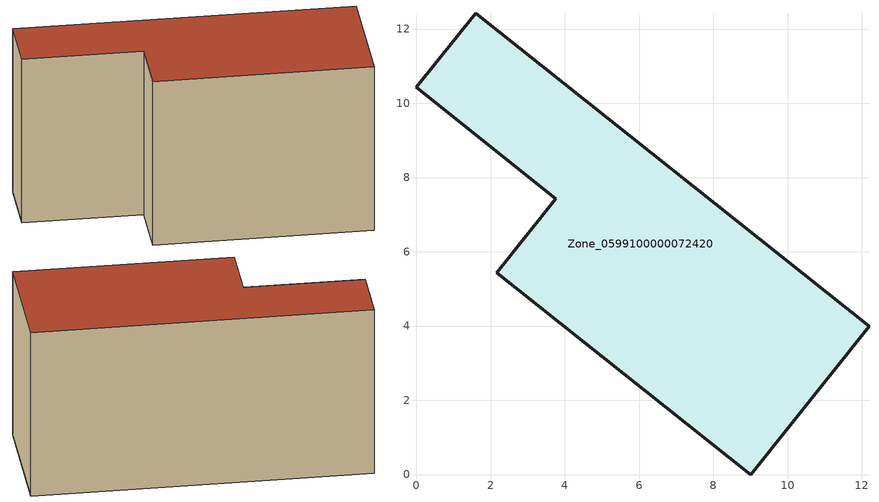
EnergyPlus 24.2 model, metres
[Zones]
Zone_0599100000072420
 floor ground (C_G): 0,10.43 1.59,12.42 12.19,3.99 9.01,0 2.16,5.44 3.75,7.43 z0.42
 wall outside (C_F): 9.01,0 12.19,3.99 1.59,12.42 0,10.43 3.75,7.43 2.16,5.44 9.01,0 z0.42:7.65
 roof outside (C_R): 1.59,12.42 0,10.43 3.75,7.43 2.16,5.44 9.01,0 12.19,3.99 z7.65
[BUILDING]
Pand.0599100000072420: North Axis=0; Terrain=City; Loads Convergence Tolerance Value=0.04; Temperature Convergence Tolerance Value=0.4; Solar Distribution=FullExterior; Maximum Number of Warmup Days=25; Minimum Number of Warmup Days=1
[Site:Location]
Rotterdam.The.Hague.AP_ZH_NLD Design_Conditions: Latitude=51.96; Longitude=4.45; Time Zone=1; Elevation=-4.5
[SITE:GROUNDTEMPERATURE:BUILDINGSURFACE]
18, 18, 18, 18, 18, 18, 18, 18, 18, 18, 18, 18
[MATERIAL] Thermal Absorptance=0.9; Solar Absorptance=0.7; Visible Absorptance=0.7
Name | Roughness | Thickness | Conductivity | Density | Specific Heat
G.TI.1975-1991 | MediumSmooth | 0.15 | 0.288461 | 540 | 1210
F.TI.1975-1991 | Rough | 0.3 | 0.230769 | 1920 | 840
R.TI.1975-1991 | MediumRough | 0.2 | 0.153846 | 1500 | 1000
[CONSTRUCTION]
C_G: G.TI.1975-1991
C_F: F.TI.1975-1991
C_R: R.TI.1975-1991
[ZONE]
Zone_0599100000072420: Type=1; Multiplier=1; Ceiling Height=Autocalculate; Volume=Autocalculate; Floor Area=autocalculate; Part of Total Floor Area=Yes
[ZONEINFILTRATION:DESIGNFLOWRATE]
Infil_Zone_0599100000072420: Zone or ZoneList or Space or SpaceList=Zone_0599100000072420; Schedule=AlwaysOn; Design Flow Rate Calculation Method=Flow/Area; Flow Rate per Floor Area=0.003; Constant Term Coefficient=1; Temperature Term Coefficient=0; Velocity Term Coefficient=0; Velocity Squared Term Coefficient=0
[HVACTEMPLATE:ZONE:IDEALLOADSAIRSYSTEM]
Zone_0599100000072420: Maximum Heating Supply Air Temperature=50; Minimum Cooling Supply Air Temperature=13; Maximum Heating Supply Air Humidity Ratio=0.0156; Minimum Cooling Supply Air Humidity Ratio=0.0077; Heating Limit=NoLimit; Cooling Limit=NoLimit; Dehumidification Control Type=ConstantSensibleHeatRatio; Cooling Sensible Heat Ratio=0.7; Dehumidification Setpoint=60; Humidification Control Type=None; Humidification Setpoint=30; Outdoor Air Method=None; Outdoor Air Flow Rate per Person=0.00944; Outdoor Air Flow Rate per Zone Floor Area=0; Outdoor Air Flow Rate per Zone=0; Demand Controlled Ventilation Type=None; Outdoor Air Economizer Type=NoEconomizer; Heat Recovery Type=None; Sensible Heat Recovery Effectiveness=0.7; Latent Heat Recovery Effectiveness=0.65
[ZONECONTROL:THERMOSTAT]
ThermostatControl_Zone_0599100000072420: Zone or ZoneList=Zone_0599100000072420; Control Type Schedule=DualSetpointControlType; Control 1=Thermostat_Zone_0599100000072420; Temperature Difference Between Cutout And Setpoint=0
[THERMOSTATSETPOINT:DUALSETPOINT]
Thermostat_Zone_0599100000072420: Heating Setpoint Temperature Schedule=HeatingSetpoint_Zone_0599100000072420; Cooling Setpoint Temperature Schedule=CoolingSetpoint_Zone_0599100000072420
[SCHEDULE:COMPACT]
HeatingSetpoint_Zone_0599100000072420: Through: 12/31, For: AllDays, Until: 24:00, 21
CoolingSetpoint_Zone_0599100000072420: Through: 12/31, For: AllDays, Until: 24:00, 24
DualSetpointControlType: Through: 12/31, For: AllDays, Until: 24:00, 4
AlwaysOn: Through: 12/31, For: AllDays, Until: 24:00, 1
